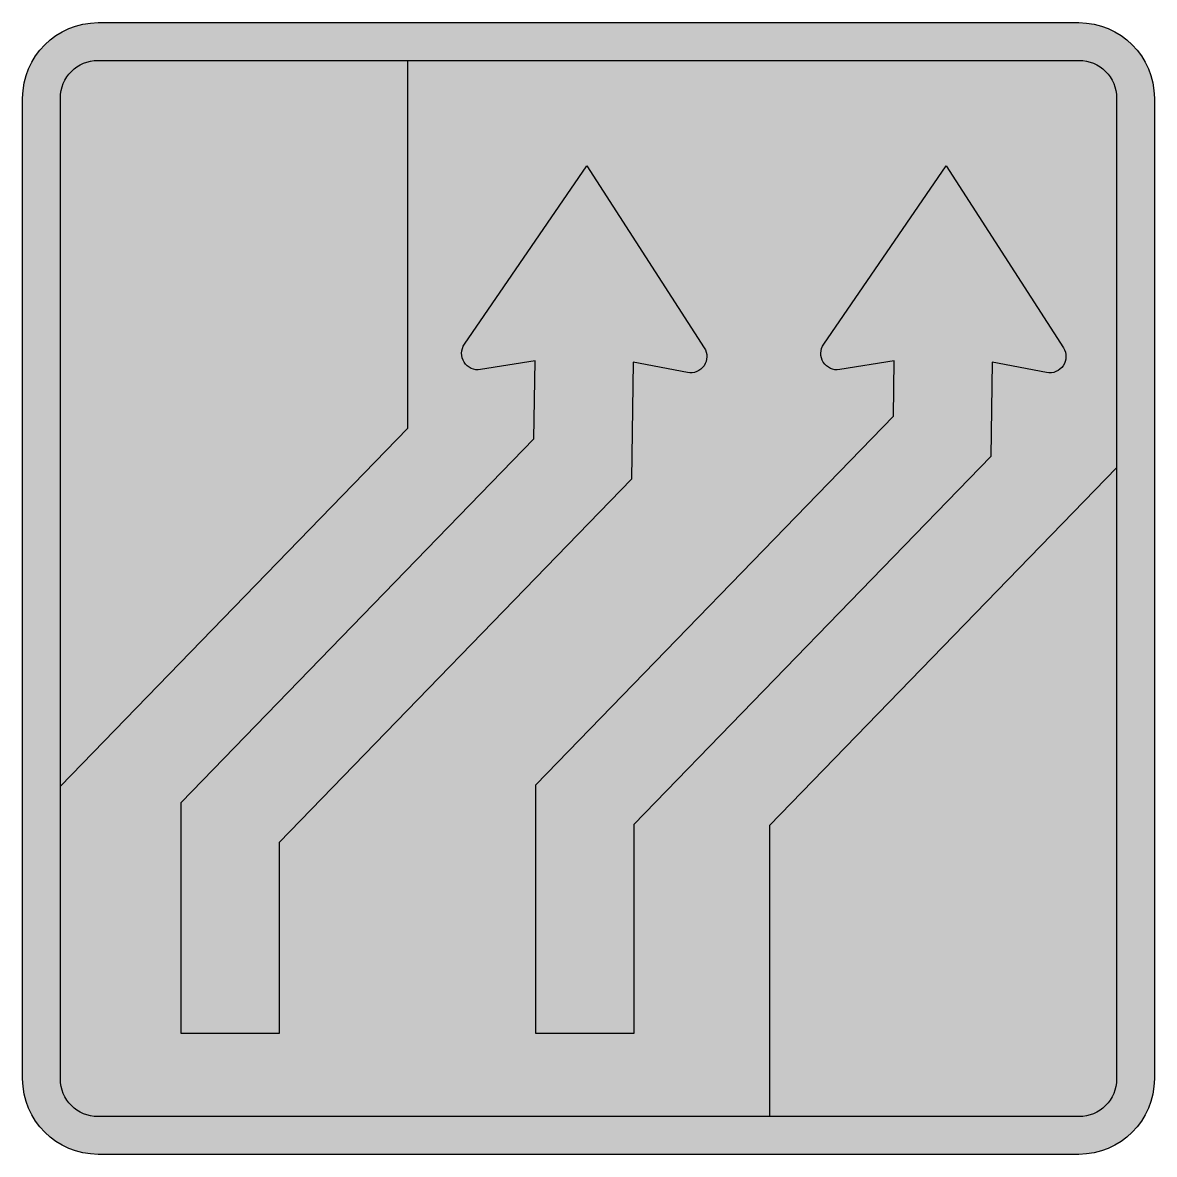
# Model space of a CAD drawing. Header units: millimetres. Extents: x -375 to 375, y -375 to 375.
import ezdxf

# ---------------------------------------------------------------- set-up
doc = ezdxf.new("R2010")
doc.units = ezdxf.units.MM
doc.header["$LTSCALE"] = 10
doc.header["$MEASUREMENT"] = 0
doc.layers.get('0').update_dxf_attribs({"linetype": 'CONTINUOUS'})

msp = doc.modelspace()

# ---------------------------------------------------------------- hatches: boundary and pattern name
h = msp.add_hatch(color=7)
h.dxf.hatch_style = 1
h.paths.add_polyline_path([(-325, 375), (325, 375, -0.4142135623730951), (375, 325), (375, -325, -0.4142135623730951), (325, -375), (-325, -375, -0.4142135623730951), (-375, -325), (-375, 325, -0.414213562373095)])
h.paths.add_polyline_path([(-325, 350, 0.4142135623730951), (-350, 325), (-350, -325, 0.4142135623730951), (-325, -350), (325, -350, 0.4142135623730951), (350, -325), (350, 325, 0.4142135623730951), (325, 350)], flags=16)
h.paths.add_polyline_path([(237, 280), (155.8460076591568, 161.8765937127029, 0.6597529984260637), (166.5014866525753, 145.0471740504472), (202.6252585587704, 150.8783354363509), (202.0945507037295, 114.2594934385405), (-35, -130.0509783735635), (-35, -295), (30, -295), (30, -156.4059239693906), (266.7137338520897, 87.51214091298021), (267.618433336932, 149.9364053670834), (303.5580498851218, 143.0608470472066, 0.6597529984247119), (314.6967604944862, 159.5744088891311)], flags=0)
h.paths.add_polyline_path([(-1, 280), (-82.15399234084316, 161.8765937127029, 0.6597529984260627), (-71.4985133474247, 145.0471740504472), (-35.37474144122962, 150.8783354363509), (-36.12523516341844, 99.0942686053462), (-269.9999999999764, -141.8984238566721), (-270, -294.9999999999999), (-205, -295.0000000568398), (-204.999999999965, -168.2533694524872), (28.49394798494177, 72.34691607978613), (29.61843333693196, 149.9364053670834), (65.55804988512136, 143.0608470472063, 0.6597529984247161), (76.69676049448663, 159.5744088891311)], flags=0)
h = msp.add_hatch(color=32)
h.dxf.hatch_style = 1
edge = h.paths.add_edge_path()
edge.add_arc((-325, 325), 25, 450, 540, ccw=False)
edge.add_line((-325, 350), (-120, 350))
edge.add_line((-120, 350), (-120, 106))
edge.add_line((-120, 106), (-350, -131))
edge.add_line((-350, -131), (-350, 325))
h = msp.add_hatch(color=255)
h.dxf.hatch_style = 1
h.paths.add_polyline_path([(-120, 350), (325, 350, -0.4142135623730951), (350, 325), (350, 79.99999999999991), (120, -156.9999999999999), (120, -349.9999999999999), (-325, -350, -0.4142135623730951), (-350, -325), (-350, -131), (-120, 106)])
h.paths.add_polyline_path([(155.8460076591568, 161.8765937127029, 0.6597529984260635), (166.5014866525753, 145.0471740504472), (202.6252585587704, 150.8783354363509), (202.0945507037295, 114.2594934385404), (-35, -130.0509783735635), (-35, -295), (30, -295), (30, -156.4059239693907), (266.7137338520897, 87.51214091298024), (267.618433336932, 149.9364053670834), (303.5580498851218, 143.0608470472066, 0.6597529984247127), (314.6967604944862, 159.5744088891311), (237, 280)], flags=16)
h.paths.add_polyline_path([(-1, 280), (-82.15399234084316, 161.8765937127029, 0.6597529984260636), (-71.4985133474247, 145.0471740504472), (-35.37474144122962, 150.8783354363509), (-36.12523516341844, 99.09426860534626), (-269.9999999999764, -141.8984238566721), (-270, -295), (-205, -295.0000000568397), (-204.999999999965, -168.2533694524873), (28.49394798494177, 72.34691607978618), (29.61843333693196, 149.9364053670834), (65.55804988512136, 143.0608470472063, 0.6597529984247151), (76.69676049448663, 159.5744088891311)], flags=16)
h = msp.add_hatch(color=7)
h.dxf.hatch_style = 1
edge = h.paths.add_edge_path()
edge.add_line((266.7137338520897, 87.51214091298021), (30, -156.4059239693906))
edge.add_line((30, -156.4059239693906), (30, -295))
edge.add_line((30, -295), (-35, -295))
edge.add_line((-35, -295), (-35, -130.0509783735635))
edge.add_line((-35, -130.0509783735635), (202.0945507037295, 114.2594934385405))
edge.add_line((202.0945507037295, 114.2594934385405), (202.6252585587704, 150.8783354363509))
edge.add_line((202.6252585587704, 150.8783354363509), (166.5014866524793, 145.0471740504317))
edge.add_arc((164.7750989315468, 155.7420651928617), 10.83333333334725, 145.5098762690702, 279.16968451334657, ccw=False)
edge.add_line((155.8460076591969, 161.8765937127609), (237, 280))
edge.add_line((237, 280), (314.6967604944894, 159.5744088891265))
edge.add_arc((305.5936442844345, 153.7012167096157), 10.83333333333884, 259.1696845137529, 392.8294927580389, ccw=False)
edge.add_line((303.5580498851009, 143.0608470472105), (267.618433336932, 149.9364053670834))
edge.add_line((267.618433336932, 149.9364053670834), (266.7137338520897, 87.51214091298021))
edge = h.paths.add_edge_path()
edge.add_arc((-73.22490106845316, 155.7420651928617), 10.83333333334722, 145.5098762690701, 279.1696845133466, ccw=False)
edge.add_line((-82.15399234080314, 161.8765937127609), (-1, 280))
edge.add_line((-1, 280), (76.69676049448935, 159.5744088891266))
edge.add_arc((67.5936442844345, 153.7012167096156), 10.83333333333893, 259.169684513753, 392.8294927580397, ccw=False)
edge.add_line((65.5580498851009, 143.0608470472102), (29.61843333693196, 149.9364053670834))
edge.add_line((29.61843333693196, 149.9364053670834), (28.49394798494177, 72.3469160797862))
edge.add_line((28.49394798494177, 72.3469160797862), (-204.999999999965, -168.2533694524873))
edge.add_line((-204.999999999965, -168.2533694524873), (-205, -295.0000000568397))
edge.add_line((-205, -295.0000000568397), (-270, -295))
edge.add_line((-270, -295), (-269.9999999999764, -141.8984238566722))
edge.add_line((-269.9999999999764, -141.8984238566722), (-36.12523516341844, 99.09426860534631))
edge.add_line((-36.12523516341844, 99.09426860534631), (-35.37474144122962, 150.8783354363509))
edge.add_line((-35.37474144122962, 150.8783354363509), (-71.49851334752066, 145.0471740504317))
h = msp.add_hatch(color=32)
h.dxf.hatch_style = 1
h.paths.add_polyline_path([(120, -157), (350, 80), (350, -325, -0.4142135623730951), (325, -350), (120, -350)])

# ---------------------------------------------------------------- linework, layer by layer
at = {"color": 32}
for p, q in [((-120, 350), (-120, 106)), ((-120, 106), (-350, -131)), ((350, 80), (120, -157)), ((120, -157), (120, -350))]:
    msp.add_line(p, q, dxfattribs=at)
at = {"color": 7}
for points in [[(325, -375), (-325, -375, -0.414213562373095), (-375, -325), (-375, 325, -0.414213562373095), (-325, 375), (325, 375, -0.414213562373095), (375, 325), (375, -325, -0.414213562373095)], [(325, -350), (-325, -350, -0.4142135623730951), (-350, -325), (-350, 325, -0.4142135623730951), (-325, 350), (325, 350, -0.4142135623730951), (350, 325), (350, -325, -0.4142135623730951)]]:
    msp.add_lwpolyline(points, format="xyb", close=True, dxfattribs=at)
at = {"color": 7, "flags": 128}
msp.add_lwpolyline([(-71.49851334752066, 145.0471740504317, -0.659752998425177), (-82.15399234080314, 161.8765937127609), (-1, 280), (76.69676049448935, 159.5744088891266, -0.6597529984252339), (65.5580498851009, 143.0608470472102), (29.61843333693196, 149.9364053670834), (28.49394798494177, 72.3469160797862), (-204.999999999965, -168.2533694524873), (-205, -295.0000000568397), (-270, -295), (-269.9999999999764, -141.8984238566722), (-36.12523516341844, 99.09426860534631), (-35.37474144122962, 150.8783354363509)], format="xyb", close=True, dxfattribs=at)
at = {"flags": 128}
msp.add_lwpolyline([(266.7137338520897, 87.51214091298021), (30, -156.4059239693906), (30, -295), (-35, -295), (-35, -130.0509783735635), (202.0945507037295, 114.2594934385405), (202.6252585587704, 150.8783354363509), (166.5014866524793, 145.0471740504317, -0.659752998425176), (155.8460076591969, 161.8765937127609), (237, 280), (314.6967604944894, 159.5744088891265, -0.6597529984252326), (303.5580498851009, 143.0608470472105), (267.618433336932, 149.9364053670834)], format="xyb", close=True, dxfattribs=at)

doc.saveas('drawing.dxf')
